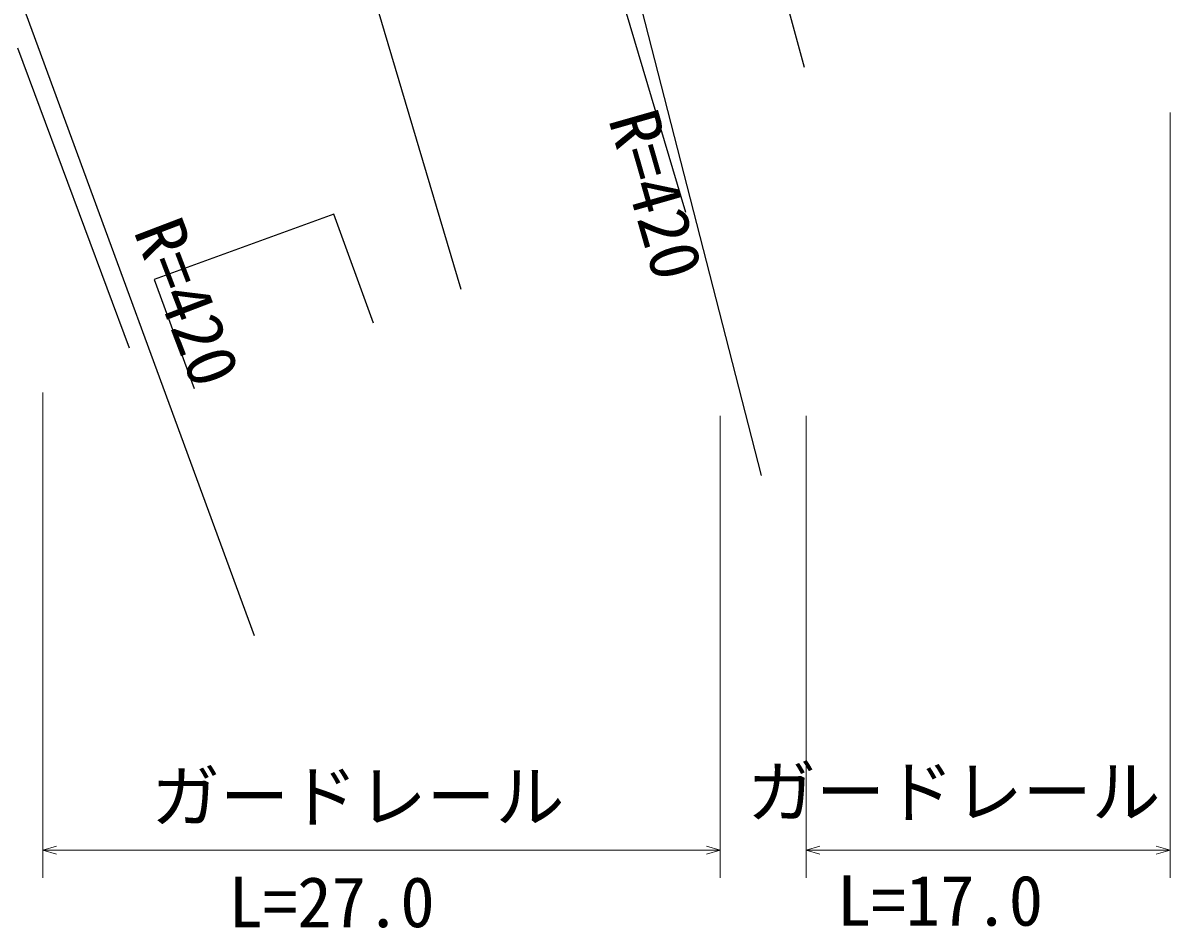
# Model space of a CAD drawing. Units: millimetres, scale not verified. Extents: x 39938 to 678950, y 19969 to 379414.
# Drawn here: x 122857 to 164430, y 245395 to 278207 of the extents above; entities that cross this region are included whole.
import ezdxf
from ezdxf.enums import TextEntityAlignment as Align

# ---------------------------------------------------------------- set-up
doc = ezdxf.new("R2010")
doc.units = ezdxf.units.MM
doc.header["$LTSCALE"] = 998.457
doc.layers.add('M-BGD', color=7, linetype='Continuous', lineweight=25)
doc.layers.add('M-BMK-HTXT', color=7, linetype='Continuous', lineweight=13)
doc.styles.add('ＭＳ ゴシック', font='')
doc.styles.get('ＭＳ ゴシック').set_extended_font_data('MS Gothic')

msp = doc.modelspace()

# ---------------------------------------------------------------- linework, layer by layer
at = {"layer": 'M-BGD'}
for p, q in [((142148.5, 290912.7), (149607.1, 261805.1)), ((148592.4, 286016), (151173.2, 276602.3)), ((120855, 284299.3), (131232.5, 255995.7)), ((146884.4, 271331.9), (143169.2, 283828.5)), ((134914.5, 281374.4), (138724.6, 268558.5)), ((122663.3, 277306.7), (126711.5, 266427.2)), ((134123.1, 271278.8), (127617.4, 268903.7)), ((135565.4, 267328.1), (134123.1, 271278.8)), ((127617.4, 268903.7), (129059.7, 264953))]:
    msp.add_line(p, q, dxfattribs=at)
at = {"layer": 'M-BMK-HTXT'}
for p, q in [((164429.6, 247218.5), (164429.6, 274956.8)), ((123571.7, 264808.1), (123571.7, 247218.5)), ((148125.6, 247218.5), (148125.6, 263961.9)), ((151241, 263961.9), (151241, 247218.5)), ((123571.7, 248216.9), (124071, 248359.2)), ((124071, 248073.4), (123571.7, 248216.9)), ((123571.7, 248216.9), (148125.6, 248216.9)), ((147626.4, 248360.4), (148125.6, 248216.9)), ((148125.6, 248216.9), (147626.4, 248074.6)), ((151241, 248216.9), (151740.2, 248359.2)), ((151740.2, 248073.4), (151241, 248216.9)), ((151241, 248216.9), (164429.6, 248216.9)), ((163930.4, 248360.4), (164429.6, 248216.9)), ((164429.6, 248216.9), (163930.4, 248074.6))]:
    msp.add_line(p, q, dxfattribs=at)

# ---------------------------------------------------------------- texts
at = {"layer": 'M-BGD', "style": 'ＭＳ ゴシック'}
for rotation, p in [(286, (143535.8, 274568)), (290.9, (126337, 270470.3))]:
    msp.add_text('R=420', height=1830, rotation=rotation, dxfattribs=at).set_placement(p, align=Align.BOTTOM_LEFT)
at = {"layer": 'M-BMK-HTXT', "style": 'ＭＳ ゴシック'}
for s, p in [('ガードレール', (127504.4, 248704.9)), ('ガードレール', (149106.1, 248875)), ('L=27.0', (130309.5, 244875.6)), ('L=17.0', (152359.8, 244931.2))]:
    msp.add_text(s, height=1830, dxfattribs=at).set_placement(p, align=Align.BOTTOM_LEFT)

doc.saveas('drawing.dxf')
